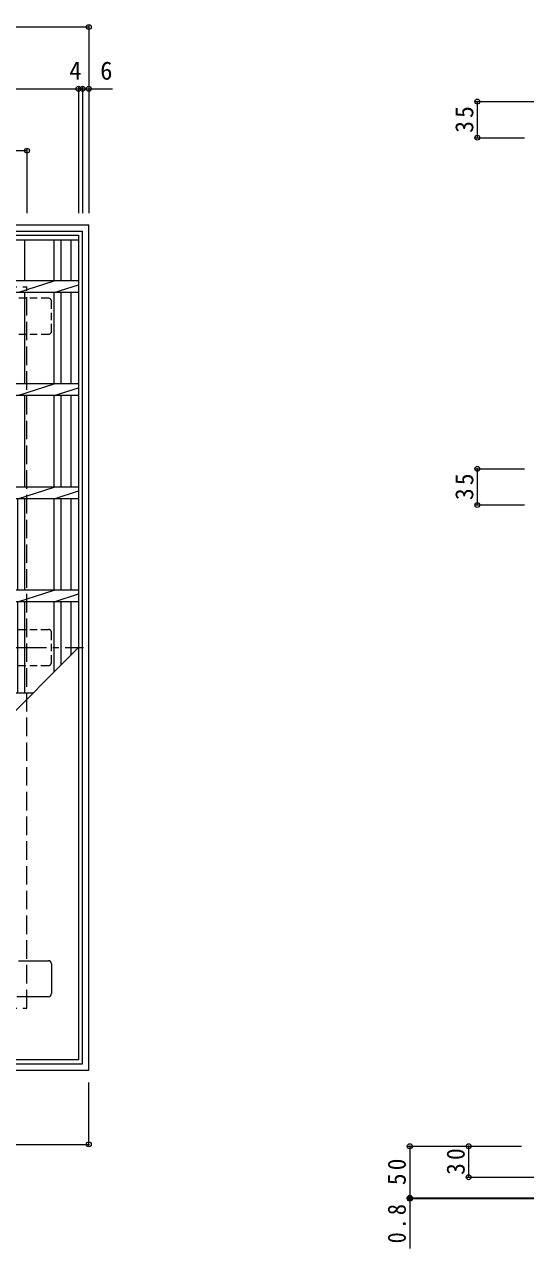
# Model space of a CAD drawing. Units: millimetres at full size, sheet at 1:6; details may follow other scales. Extents: x -1464 to 1197, y -1180 to 1127.
# Drawn here: x -455 to 31, y -80 to 1108 of the extents above; entities that cross this region are included whole.
import ezdxf
from ezdxf.enums import TextEntityAlignment as Align

# ---------------------------------------------------------------- set-up
doc = ezdxf.new("R2010")
doc.units = ezdxf.units.MM
doc.header["$LTSCALE"] = 6
doc.header["$PDMODE"] = 32
doc.header["$PDSIZE"] = 4.8
for name, pattern in [('CHAIN2', [12, 9, -1, 1, -1]), ('DASHED1', [1.8, 1.2, -0.6]), ('DASHED3', [4, 3, -1])]:
    doc.linetypes.add(name, pattern=pattern)
for name, color, linetype, lineweight in [('6-1', 3, 'Continuous', 9), ('6-2', 3, 'Continuous', 9), ('6-4', 7, 'Continuous', 9), ('6-7', 2, 'Continuous', 9)]:
    doc.layers.add(name, color=color, linetype=linetype, lineweight=lineweight)
doc.styles.add('ＭＳ ゴシック', font='')
doc.styles.get('ＭＳ ゴシック').set_extended_font_data('MS Gothic')

msp = doc.modelspace()

# ---------------------------------------------------------------- linework, layer by layer
at = {"layer": '6-1', "color": 2}
for p, q in [((-1212.902, 913.277), (-392.902, 913.277)), ((-1206.902, 907.277), (-398.902, 907.277)), ((-398.902, 99.277), (-398.902, 907.277)), ((-392.902, 93.277), (-392.902, 913.277)), ((-1206.902, 99.277), (-398.902, 99.277)), ((-1212.902, 93.277), (-392.902, 93.277))]:
    msp.add_line(p, q, dxfattribs=at)
at = {"layer": '6-1', "color": 2, "linetype": 'DASHED3'}
for p, q in [((-1152.902, 853.277), (-452.902, 853.277)), ((-452.902, 153.277), (-452.902, 853.277)), ((-1152.902, 153.277), (-452.902, 153.277))]:
    msp.add_line(p, q, dxfattribs=at)
at = {"layer": '6-2'}
for p, q in [((-1202.902, 903.277), (-402.902, 903.277)), ((-402.902, 903.277), (-402.902, 103.277)), ((-1202.902, 898.777), (-402.902, 898.777)), ((-454.902, 858.934), (-454.902, 898.777)), ((-426.616, 858.934), (-426.616, 898.777)), ((-419.616, 858.934), (-419.616, 898.777)), ((-409.902, 858.934), (-409.902, 898.777)), ((-402.902, 858.934), (-1202.902, 858.934)), ((-461.902, 847.62), (-426.616, 858.934)), ((-426.616, 847.619), (-402.902, 855.223)), ((-402.902, 847.62), (-1202.902, 847.62)), ((-454.902, 758.934), (-454.902, 847.62)), ((-426.616, 758.934), (-426.616, 847.62)), ((-419.616, 758.934), (-419.616, 847.62)), ((-409.902, 758.934), (-409.902, 847.62)), ((-402.902, 758.934), (-1202.902, 758.934)), ((-461.902, 747.62), (-426.616, 758.934)), ((-426.616, 747.62), (-402.902, 755.223)), ((-402.902, 747.62), (-1202.902, 747.62)), ((-454.902, 658.934), (-454.902, 747.62)), ((-426.616, 658.934), (-426.616, 747.62)), ((-419.616, 658.934), (-419.616, 747.62)), ((-409.902, 658.934), (-409.902, 747.62)), ((-402.902, 658.934), (-1202.902, 658.934)), ((-426.616, 647.62), (-402.902, 655.223)), ((-402.902, 647.62), (-1202.902, 647.62)), ((-454.902, 558.934), (-454.902, 647.62)), ((-426.616, 558.934), (-426.616, 647.62)), ((-419.616, 558.934), (-419.616, 647.62)), ((-409.902, 558.934), (-409.902, 647.62)), ((-402.902, 558.934), (-1202.902, 558.934)), ((-402.902, 547.62), (-1202.902, 547.62)), ((-454.902, 458.934), (-454.902, 547.62)), ((-426.616, 547.62), (-402.902, 555.223)), ((-426.616, 479.562), (-426.616, 547.62)), ((-419.616, 486.562), (-419.616, 547.62)), ((-409.902, 496.277), (-409.902, 547.62)), ((-802.902, 103.277), (-402.902, 503.277)), ((-447.245, 458.934), (-1202.902, 458.934))]:
    msp.add_line(p, q, dxfattribs=at)
for points in [[(-402.902, 103.277), (-1202.902, 103.277), (-1202.902, 903.277)], [(-461.902, 558.934), (-461.902, 647.62), (-426.616, 658.934)], [(-461.902, 458.934), (-461.902, 547.62), (-426.616, 558.934)]]:
    msp.add_lwpolyline(points, dxfattribs=at)
at = {"layer": '6-4'}
for p, q in [((-1212.902, 1105.277), (-392.902, 1105.277)), ((-392.902, 1107.077), (-392.902, 924.692)), ((-1202.902, 1045.277), (-402.902, 1045.277)), ((-402.902, 1047.077), (-402.902, 924.699)), ((-402.902, 1045.277), (-398.902, 1045.277)), ((-398.902, 1047.077), (-398.902, 924.696)), ((-398.902, 1045.277), (-392.902, 1045.277)), ((-392.902, 1045.277), (-369.902, 1045.277)), ((-17.659, 1032.86), (105.048, 1032.86)), ((-15.859, 1032.86), (-15.859, 997.86)), ((-17.659, 997.86), (30.043, 997.86)), ((-452.902, 987.077), (-452.902, 924.735)), ((-1152.902, 985.277), (-452.902, 985.277)), ((-17.659, 676.557), (30.043, 676.557)), ((-15.859, 676.557), (-15.859, 641.556)), ((-17.659, 641.556), (30.043, 641.556)), ((-392.902, 19.477), (-392.902, 81.277)), ((-552.902, 21.277), (-392.902, 21.277)), ((-83.221, 19.413), (27.043, 19.413)), ((-81.421, 19.413), (-81.421, -30.587)), ((-24.268, 19.413), (-24.268, -10.587)), ((-26.068, -10.587), (148.847, -10.587)), ((-83.221, -30.587), (62.713, -30.587)), ((-83.221, -31.387), (62.847, -31.387)), ((-81.421, -30.587), (-81.421, -79.772))]:
    msp.add_line(p, q, dxfattribs=at)
for p in [(-392.902, 1105.277), (-402.902, 1045.277), (-398.902, 1045.277), (-392.902, 1045.277), (-15.859, 1032.86), (-15.859, 997.86), (-452.902, 985.277), (-15.859, 676.557), (-15.859, 641.556), (-392.902, 21.277), (-81.421, 19.413), (-24.268, 19.413), (-24.268, -10.587), (-81.421, -30.587), (-81.421, -31.387)]:
    msp.add_point(p, dxfattribs=at)
at = {"layer": '6-7', "linetype": 'DASHED1'}
for p, q in [((-432.098, 842.08), (-462.902, 842.08)), ((-429.098, 810.079), (-429.098, 839.08)), ((-432.098, 807.079), (-461.106, 807.079)), ((-461.102, 520.777), (-432.098, 520.777)), ((-429.098, 488.776), (-429.098, 517.777)), ((-461.102, 485.776), (-432.098, 485.776))]:
    msp.add_line(p, q, dxfattribs=at)
at = {"layer": '6-7', "linetype": 'CHAIN2'}
msp.add_line((-1207.902, 503.277), (-397.902, 503.277), dxfattribs=at)
at = {"layer": '6-7'}
for p, q in [((-461.102, 199.474), (-432.098, 199.474)), ((-429.098, 196.474), (-429.098, 167.473)), ((-432.098, 164.473), (-462.902, 164.473))]:
    msp.add_line(p, q, dxfattribs=at)
at = {"layer": '6-7', "linetype": 'DASHED1'}
for centre, start, end in [((-432.098, 839.08), 0, 90), ((-432.098, 810.079), 270, 0), ((-432.098, 517.777), 0, 90), ((-432.098, 488.776), 270, 0)]:
    msp.add_arc(centre, 3, start, end, dxfattribs=at)
at = {"layer": '6-7'}
for centre, start, end in [((-432.098, 196.474), 0, 90), ((-432.098, 167.473), 270, 0)]:
    msp.add_arc(centre, 3, start, end, dxfattribs=at)

# ---------------------------------------------------------------- texts
at = {"layer": '6-4', "color": 2, "style": 'ＭＳ ゴシック'}
for s, p in [('4', (-411.902, 1048.877)), ('6', (-381.902, 1048.877))]:
    msp.add_text(s, height=17.6, dxfattribs=at).set_placement(p, align=Align.BOTTOM_LEFT)
at = {"layer": '6-4', "color": 2, "char_height": 17.6, "attachment_point": 7, "rotation": 90, "style": 'ＭＳ ゴシック'}
for s, insert in [('\\T1.27;\\W0.95;35', (-19.459, 1002.61)), ('\\T1.27;\\W0.95;35', (-19.459, 646.306)), ('\\T1.27;\\W0.95;30', (-27.868, -8.337)), ('\\T1.27;\\W0.95;50', (-85.021, -18.337)), ('\\T1.27;\\W0.9;0.8', (-85.021, -74.776))]:
    msp.add_mtext(s, dxfattribs=dict(at, insert=insert))

doc.saveas('drawing.dxf')
